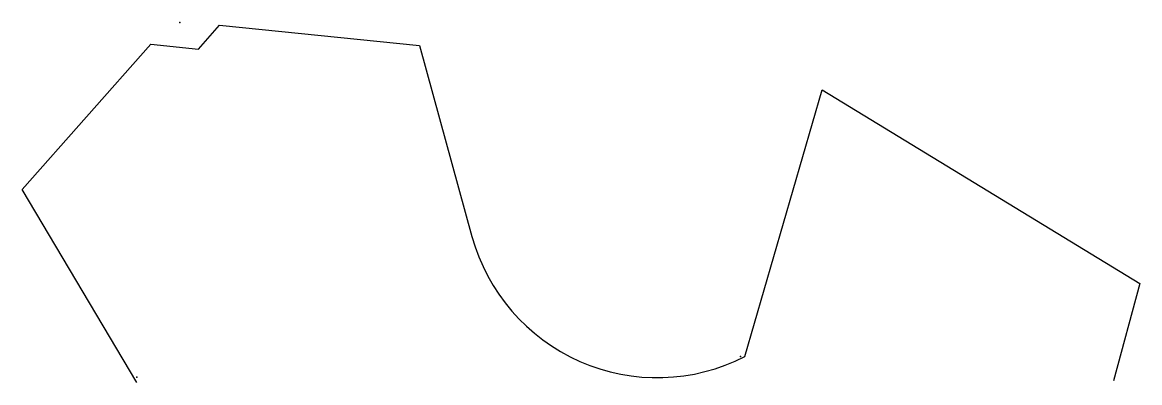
# Model space of a CAD drawing. Extents: x 157 to 1555, y 150 to 600.
import ezdxf

# ---------------------------------------------------------------- set-up
doc = ezdxf.new("R2010")
doc.units = 0
doc.layers.get('0').update_dxf_attribs({"color": 250, "linetype": 'CONTINUOUS'})

msp = doc.modelspace()

# ---------------------------------------------------------------- linework, layer by layer
msp.add_lwpolyline([(300.2, 149.7), (156.9, 391.2), (317.6, 573), (377.3, 566.9), (403.8, 596.9), (654.1, 571.4), (719.6, 332.7, 0.475874), (1061.2, 182.4), (1158.2, 515.8), (1555.4, 273.7), (1522.6, 152)], format="xyb")
for p in [(353.9, 600.4), (1055.6, 182.4), (300.2, 156.4)]:
    msp.add_point(p)

doc.saveas('drawing.dxf')
